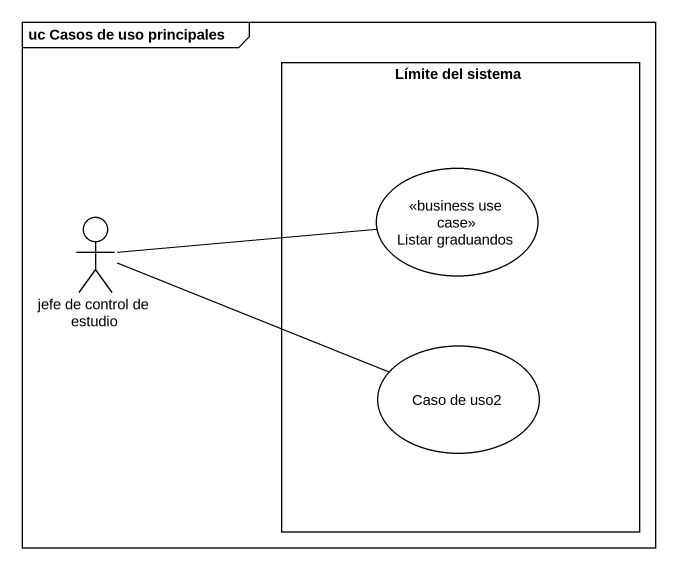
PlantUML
@startuml
mainframe uc Casos de uso principales
rectangle "Límite del sistema" as Límite_del_sistema {
  usecase "Listar graduandos" as Listar_graduandos <<business use case>>
  usecase "Caso de uso2" as Caso_de_uso2
}
actor "jefe de control de estudio" as jefe_de_control_de_estudio
jefe_de_control_de_estudio -right- Listar_graduandos
jefe_de_control_de_estudio -right- Caso_de_uso2
@enduml
